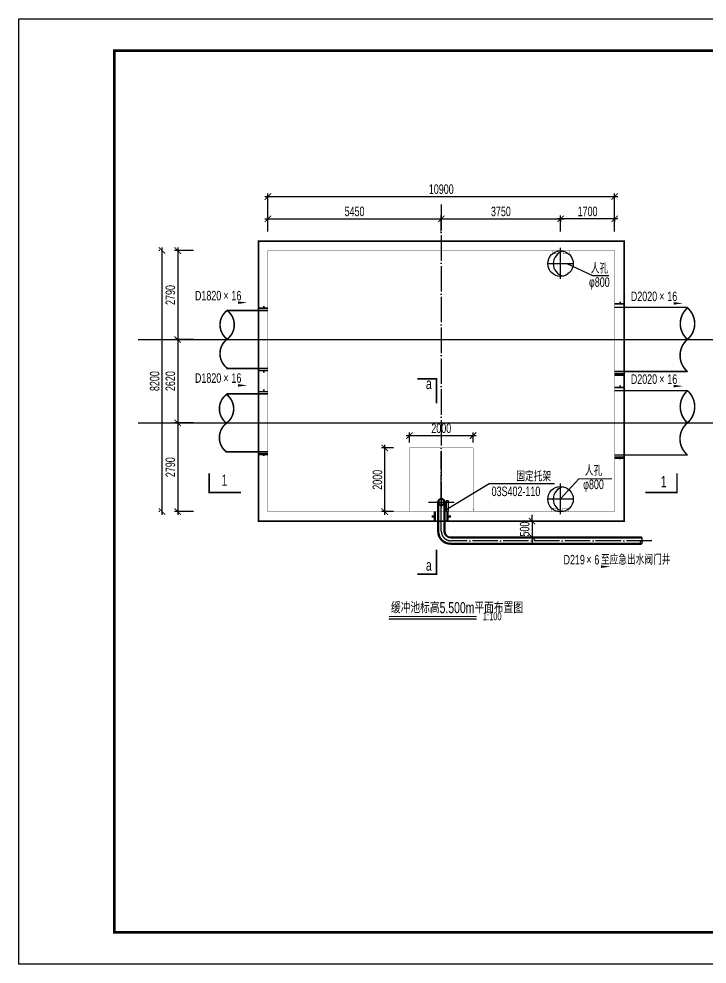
# Model space of a CAD drawing. Header units: millimetres. Extents: x 391693 to 1812786, y 295565 to 825568.
# Drawn here: x 1031595 to 1053229, y 402274 to 431974 of the extents above; entities that cross this region are included whole.
import ezdxf
from ezdxf.enums import TextEntityAlignment as Align

# ---------------------------------------------------------------- set-up
doc = ezdxf.new("R2010")
doc.units = ezdxf.units.MM
doc.header["$LTSCALE"] = 1000
for name, pattern in [('CENTER', [50.8, 31.75, -6.35, 6.35, -6.35]), ('DASHED', [19.05, 12.7, -6.35]), ('DOTE', [2.42, 2, -0.2, 0.02, -0.2])]:
    doc.linetypes.add(name, pattern=pattern)
for name, color, linetype in [('DIM_SYMB', 3, 'Continuous'), ('he-说明', 4, 'Continuous'), ('he-轴线', 8, 'DOTE'), ('TWT_SYMB', 3, 'Continuous'), ('图框', 7, 'Continuous'), ('建筑', 2, 'Continuous'), ('标注', 3, 'Continuous'), ('管道、管件', 4, 'Continuous'), ('细部', 7, 'Continuous'), ('踏步', 2, 'Continuous')]:
    doc.layers.add(name, color=color, linetype=linetype)
doc.layers.add('he-外墙', color=2, linetype='Continuous', lineweight=30)
doc.layers.add('he-管道', color=1, linetype='Continuous', lineweight=50)
doc.styles.add('HyStandard', font='fsdb_e.shx', dxfattribs={"width": 0.7, "bigfont": 'tjhzf.shx'})
doc.styles.add('HZ1', font='romans.shx', dxfattribs={"width": 0.65, "bigfont": 'hz1.shx'})
doc.dimstyles.new('STANDARD25', dxfattribs={"dimtxt": 300, "dimasz": 200, "dimexe": 100, "dimexo": 300, "dimgap": 80, "dimtad": 1, "dimdec": 0, "dimdsep": 46, "dimtxsty": 'HZ1', "dimblk": 'ARCHTICK', "dimcen": 1, "dimdle": 100, "dimclrd": 256, "dimclre": 256, "dimclrt": 256, "dimadec": 1, "dimazin": 2, "dimtfac": 1, "dimtdec": 0, "dimtix": 1, "dimtmove": 2, "dimatfit": 3, "dimldrblk": 'ARCHTICK', "dimfxl": 1, "dimtolj": 1, "dimtzin": 0, "dimlwd": -1, "dimlwe": -1, "dimarcsym": 0})

# ---------------------------------------------------------------- blocks, each defined once
blk = doc.blocks.new('_ArchTick')
at = {"layer": '细部', "color": 0, "const_width": 0.15}
blk.add_lwpolyline([(-0.5, -0.5), (0.5, 0.5)], dxfattribs=at)
blk = doc.blocks.new('*D70')
at = {"layer": 'Defpoints', "color": 0, "lineweight": 30, "transparency": 16777216}
for p in [(1044872, 425693), (1039422, 424993), (1044872, 424993)]:
    blk.add_point(p, dxfattribs=at)
at = {"layer": '标注', "color": 3, "transparency": 16777216}
for p, q in [((1039322, 425693), (1044972, 425693)), ((1039422, 425293), (1039422, 425793)), ((1044872, 425293), (1044872, 425793))]:
    blk.add_line(p, q, dxfattribs=at)
at = {"layer": '标注', "color": 3, "transparency": 16777216, "xscale": 200, "yscale": 200, "zscale": 200, "rotation": 180}
blk.add_blockref('_ArchTick', (1039422, 425693), dxfattribs=at)
at = {"layer": '标注', "color": 3, "transparency": 16777216, "xscale": 200, "yscale": 200, "zscale": 200}
blk.add_blockref('_ArchTick', (1044872, 425693), dxfattribs=at)
at = {"layer": '标注', "color": 3, "lineweight": -3, "transparency": 16777216, "insert": (1042147, 425923), "char_height": 300, "attachment_point": 5, "style": 'HyStandard'}
blk.add_mtext('\\A1;5450', dxfattribs=at)
blk = doc.blocks.new('*D71')
at = {"layer": 'Defpoints', "color": 0, "lineweight": 30, "transparency": 16777216}
for p in [(1048622, 425693), (1044872, 424993), (1048622, 424993)]:
    blk.add_point(p, dxfattribs=at)
at = {"layer": '标注', "color": 3, "transparency": 16777216}
for p, q in [((1044772, 425693), (1048722, 425693)), ((1044872, 425293), (1044872, 425793)), ((1048622, 425293), (1048622, 425793))]:
    blk.add_line(p, q, dxfattribs=at)
at = {"layer": '标注', "color": 3, "transparency": 16777216, "xscale": 200, "yscale": 200, "zscale": 200, "rotation": 180}
blk.add_blockref('_ArchTick', (1044872, 425693), dxfattribs=at)
at = {"layer": '标注', "color": 3, "transparency": 16777216, "xscale": 200, "yscale": 200, "zscale": 200}
blk.add_blockref('_ArchTick', (1048622, 425693), dxfattribs=at)
at = {"layer": '标注', "color": 3, "lineweight": -3, "transparency": 16777216, "insert": (1046747, 425923), "char_height": 300, "attachment_point": 5, "style": 'HyStandard'}
blk.add_mtext('\\A1;3750', dxfattribs=at)
blk = doc.blocks.new('*D72')
at = {"layer": 'Defpoints', "color": 0, "lineweight": 30, "transparency": 16777216}
for p in [(1050322, 426393), (1039422, 424993), (1050322, 424993)]:
    blk.add_point(p, dxfattribs=at)
at = {"layer": '标注', "color": 3, "transparency": 16777216}
for p, q in [((1039422, 425293), (1039422, 426493)), ((1050322, 425293), (1050322, 426493)), ((1039322, 426393), (1050422, 426393))]:
    blk.add_line(p, q, dxfattribs=at)
at = {"layer": '标注', "color": 3, "transparency": 16777216, "xscale": 200, "yscale": 200, "zscale": 200, "rotation": 180}
blk.add_blockref('_ArchTick', (1039422, 426393), dxfattribs=at)
at = {"layer": '标注', "color": 3, "transparency": 16777216, "xscale": 200, "yscale": 200, "zscale": 200}
blk.add_blockref('_ArchTick', (1050322, 426393), dxfattribs=at)
at = {"layer": '标注', "color": 3, "lineweight": -3, "transparency": 16777216, "insert": (1044872, 426623), "char_height": 300, "attachment_point": 5, "style": 'HyStandard'}
blk.add_mtext('\\A1;10900', dxfattribs=at)
blk = doc.blocks.new('*D73')
at = {"layer": 'Defpoints', "color": 0, "lineweight": 30, "transparency": 16777216}
for p in [(1037387, 424693), (1036587, 421903), (1037387, 421903)]:
    blk.add_point(p, dxfattribs=at)
at = {"layer": '标注', "color": 3, "transparency": 16777216}
for p, q in [((1036587, 424793), (1036587, 421803)), ((1037087, 424693), (1036487, 424693)), ((1037087, 421903), (1036487, 421903))]:
    blk.add_line(p, q, dxfattribs=at)
at = {"layer": '标注', "color": 3, "transparency": 16777216, "xscale": 200, "yscale": 200, "zscale": 200}
for p, rotation in [((1036587, 424693), 90), ((1036587, 421903), 270)]:
    blk.add_blockref('_ArchTick', p, dxfattribs=dict(at, rotation=rotation))
at = {"layer": '标注', "color": 3, "lineweight": -3, "transparency": 16777216, "insert": (1036357, 423298), "char_height": 300, "attachment_point": 5, "rotation": 90, "style": 'HyStandard'}
blk.add_mtext('\\A1;2790', dxfattribs=at)
blk = doc.blocks.new('*D74')
at = {"layer": 'Defpoints', "color": 0, "lineweight": 30, "transparency": 16777216}
for p in [(1037387, 421903), (1036587, 419283), (1037387, 419283)]:
    blk.add_point(p, dxfattribs=at)
at = {"layer": '标注', "color": 3, "transparency": 16777216}
for p, q in [((1037087, 421903), (1036487, 421903)), ((1036587, 422003), (1036587, 419183)), ((1037087, 419283), (1036487, 419283))]:
    blk.add_line(p, q, dxfattribs=at)
at = {"layer": '标注', "color": 3, "transparency": 16777216, "xscale": 200, "yscale": 200, "zscale": 200}
for p, rotation in [((1036587, 421903), 90), ((1036587, 419283), 270)]:
    blk.add_blockref('_ArchTick', p, dxfattribs=dict(at, rotation=rotation))
at = {"layer": '标注', "color": 3, "lineweight": -3, "transparency": 16777216, "insert": (1036357, 420593), "char_height": 300, "attachment_point": 5, "rotation": 90, "style": 'HyStandard'}
blk.add_mtext('\\A1;2620', dxfattribs=at)
blk = doc.blocks.new('*D75')
at = {"layer": 'Defpoints', "color": 0, "lineweight": 30, "transparency": 16777216}
for p in [(1037387, 419283), (1036587, 416493), (1037387, 416493)]:
    blk.add_point(p, dxfattribs=at)
at = {"layer": '标注', "color": 3, "transparency": 16777216}
for p, q in [((1036587, 419383), (1036587, 416393)), ((1037087, 419283), (1036487, 419283)), ((1037087, 416493), (1036487, 416493))]:
    blk.add_line(p, q, dxfattribs=at)
at = {"layer": '标注', "color": 3, "transparency": 16777216, "xscale": 200, "yscale": 200, "zscale": 200}
for p, rotation in [((1036587, 419283), 90), ((1036587, 416493), 270)]:
    blk.add_blockref('_ArchTick', p, dxfattribs=dict(at, rotation=rotation))
at = {"layer": '标注', "color": 3, "lineweight": -3, "transparency": 16777216, "insert": (1036357, 417888), "char_height": 300, "attachment_point": 5, "rotation": 90, "style": 'HyStandard'}
blk.add_mtext('\\A1;2790', dxfattribs=at)
blk = doc.blocks.new('*D88')
at = {"layer": 'Defpoints', "color": 0, "lineweight": 30, "transparency": 16777216}
for p in [(1048922, 416193), (1047725, 415693), (1048922, 415693)]:
    blk.add_point(p, dxfattribs=at)
at = {"layer": '标注', "color": 3, "transparency": 16777216}
for p, q in [((1048622, 416193), (1047625, 416193)), ((1047725, 416193), (1047725, 416393)), ((1047725, 416193), (1047725, 415693)), ((1048622, 415693), (1047625, 415693)), ((1047725, 415693), (1047725, 415493))]:
    blk.add_line(p, q, dxfattribs=at)
at = {"layer": '标注', "color": 3, "transparency": 16777216, "xscale": 200, "yscale": 200, "zscale": 200}
for p, rotation in [((1047725, 416193), 270), ((1047725, 415693), 90)]:
    blk.add_blockref('_ArchTick', p, dxfattribs=dict(at, rotation=rotation))
at = {"layer": '标注', "color": 3, "lineweight": -3, "transparency": 16777216, "insert": (1047495, 415943), "char_height": 300, "attachment_point": 5, "rotation": 90, "style": 'HyStandard'}
blk.add_mtext('\\A1;500', dxfattribs=at)
blk = doc.blocks.new('tk')
at = {"layer": '图框'}
blk.add_lwpolyline([(977182, 500529), (1019182, 500529), (1019182, 470829), (977182, 470829)], close=True, dxfattribs=at)
at = {"layer": '图框', "linetype": 'Continuous', "const_width": 90}
blk.add_lwpolyline([(1018182, 471829), (980182, 471829), (980182, 499529), (1018182, 499529)], close=True, dxfattribs=at)
blk = doc.blocks.new('*D118')
at = {"layer": 'Defpoints', "color": 0, "lineweight": 30, "transparency": 16777216}
for p in [(1036327, 424693), (1036093, 416493), (1036327, 416493)]:
    blk.add_point(p, dxfattribs=at)
at = {"layer": '标注', "color": 3, "transparency": 16777216}
for p, q in [((1036093, 424793), (1036093, 416393)), ((1036027, 424693), (1035993, 424693)), ((1036027, 416493), (1035993, 416493))]:
    blk.add_line(p, q, dxfattribs=at)
at = {"layer": '标注', "color": 3, "transparency": 16777216, "xscale": 200, "yscale": 200, "zscale": 200}
for p, rotation in [((1036093, 424693), 90), ((1036093, 416493), 270)]:
    blk.add_blockref('_ArchTick', p, dxfattribs=dict(at, rotation=rotation))
at = {"layer": '标注', "color": 3, "lineweight": -3, "transparency": 16777216, "insert": (1035863, 420593), "char_height": 300, "attachment_point": 5, "rotation": 90, "style": 'HyStandard'}
blk.add_mtext('\\A1;8200', dxfattribs=at)
blk = doc.blocks.new('*D137')
at = {"layer": 'Defpoints', "color": 0, "lineweight": 30, "transparency": 16777216}
for p in [(1045872, 418881), (1043872, 418364), (1045872, 418364)]:
    blk.add_point(p, dxfattribs=at)
at = {"layer": '标注', "color": 3, "transparency": 16777216}
for p, q in [((1043772, 418881), (1045972, 418881)), ((1043872, 418664), (1043872, 418981)), ((1045872, 418664), (1045872, 418981))]:
    blk.add_line(p, q, dxfattribs=at)
at = {"layer": '标注', "color": 3, "transparency": 16777216, "xscale": 200, "yscale": 200, "zscale": 200, "rotation": 180}
blk.add_blockref('_ArchTick', (1043872, 418881), dxfattribs=at)
at = {"layer": '标注', "color": 3, "transparency": 16777216, "xscale": 200, "yscale": 200, "zscale": 200}
blk.add_blockref('_ArchTick', (1045872, 418881), dxfattribs=at)
at = {"layer": '标注', "color": 3, "lineweight": -3, "transparency": 16777216, "insert": (1044872, 419111), "char_height": 300, "attachment_point": 5, "style": 'HyStandard'}
blk.add_mtext('\\A1;2000', dxfattribs=at)
blk = doc.blocks.new('*D138')
at = {"layer": 'Defpoints', "color": 0, "lineweight": 30, "transparency": 16777216}
for p in [(1043096, 418493), (1043670, 418493), (1043670, 416493)]:
    blk.add_point(p, dxfattribs=at)
at = {"layer": '标注', "color": 3, "transparency": 16777216}
for p, q in [((1043370, 418493), (1042996, 418493)), ((1043096, 416393), (1043096, 418593)), ((1043370, 416493), (1042996, 416493))]:
    blk.add_line(p, q, dxfattribs=at)
at = {"layer": '标注', "color": 3, "transparency": 16777216, "xscale": 200, "yscale": 200, "zscale": 200}
for p, rotation in [((1043096, 418493), 90), ((1043096, 416493), 270)]:
    blk.add_blockref('_ArchTick', p, dxfattribs=dict(at, rotation=rotation))
at = {"layer": '标注', "color": 3, "lineweight": -3, "transparency": 16777216, "insert": (1042866, 417493), "char_height": 300, "attachment_point": 5, "rotation": 90, "style": 'HyStandard'}
blk.add_mtext('\\A1;2000', dxfattribs=at)
blk = doc.blocks.new('*D149')
at = {"layer": 'Defpoints', "color": 0, "lineweight": 30, "transparency": 16777216}
for p in [(1048622, 426026), (1050322, 426026), (1048622, 425693)]:
    blk.add_point(p, dxfattribs=at)
at = {"layer": '标注', "color": 3, "transparency": 16777216}
for p, q in [((1050422, 425693), (1048522, 425693)), ((1048622, 425726), (1048622, 425593)), ((1050322, 425726), (1050322, 425593))]:
    blk.add_line(p, q, dxfattribs=at)
at = {"layer": '标注', "color": 3, "transparency": 16777216, "xscale": 200, "yscale": 200, "zscale": 200, "rotation": 180}
blk.add_blockref('_ArchTick', (1048622, 425693), dxfattribs=at)
at = {"layer": '标注', "color": 3, "transparency": 16777216, "xscale": 200, "yscale": 200, "zscale": 200}
blk.add_blockref('_ArchTick', (1050322, 425693), dxfattribs=at)
at = {"layer": '标注', "color": 3, "lineweight": -3, "transparency": 16777216, "insert": (1049472, 425923), "char_height": 300, "attachment_point": 5, "style": 'HyStandard'}
blk.add_mtext('\\A1;1700', dxfattribs=at)

msp = doc.modelspace()

# ---------------------------------------------------------------- linework, layer by layer
at = {"color": 8, "linetype": 'CENTER', "lineweight": 30, "ltscale": 15}
for p, q in [((1035342.7, 421902.8), (1054208.5, 421902.8)), ((1035342.7, 419282.8), (1054208.5, 419282.8))]:
    msp.add_line(p, q, dxfattribs=at)
at = {"color": 8, "linetype": 'DASHED', "ltscale": 10}
for points in [[(1048621.8, 423807.9), (1048621.8, 424777.8)], [(1048221.8, 424292.8), (1049021.8, 424292.8)], [(1048621.8, 416407.9), (1048621.8, 417377.8)], [(1048221.8, 416892.8), (1049021.8, 416892.8)]]:
    msp.add_lwpolyline(points, dxfattribs=at)
at = {"const_width": 0.5}
msp.add_lwpolyline([(1039121.8, 421892.8), (1039121.8, 421902.8), (1037262.3, 421902.8)], dxfattribs=at)
at = {"lineweight": 30, "ltscale": 0.5, "const_width": 0.5}
msp.add_lwpolyline([(1049021.8, 416492.8), (1048621.8, 416492.8), (1048621.8, 416892.8)], dxfattribs=at)
at = {"lineweight": 30, "const_width": 0.5}
msp.add_lwpolyline([(1044445, 416492.8), (1044079.1, 416492.8)], dxfattribs=at)
at = {"color": 7}
for centre in [(1048621.8, 424283.6), (1048621.8, 416883.6)]:
    msp.add_circle(centre, 400, dxfattribs=at)
at = {"color": 8}
for centre in [(1048792.1, 424283.6), (1048792.1, 416883.6)]:
    msp.add_arc(centre, 400, 102.29231, 257.70769, dxfattribs=at)
at = {"layer": 'DIM_SYMB'}
for points in [[(1037183.6, 423058.8, 0, 0, 0), (1038504.4, 423058.8, 0, 0, 0), (1038777.5, 423058.8, 0, 80, 0), (1038477.5, 423058.8, 0, 0, 0)], [(1050881, 423036.1, 0, 0, 0), (1052201.7, 423036.1, 0, 0, 0), (1052474.9, 423036.1, 0, 80, 0), (1052174.9, 423036.1, 0, 0, 0)], [(1037183.6, 420458.8, 0, 0, 0), (1038504.4, 420458.8, 0, 0, 0), (1038777.5, 420458.8, 0, 80, 0), (1038477.5, 420458.8, 0, 0, 0)], [(1050881, 420436.1, 0, 0, 0), (1052201.7, 420436.1, 0, 0, 0), (1052474.9, 420436.1, 0, 80, 0), (1052174.9, 420436.1, 0, 0, 0)], [(1048597.9, 414762.3, 0, 0, 0), (1049918.6, 414762.3, 0, 0, 0), (1050191.8, 414762.3, 0, 80, 0), (1049891.8, 414762.3, 0, 0, 0)]]:
    msp.add_lwpolyline(points, format="xyseb", dxfattribs=at)
for points in [[(1048432.5, 417363.5), (1046373.4, 417363.5), (1045042.7, 416556.9)], [(1043225.9, 413125.5), (1045982.9, 413125.5)]]:
    msp.add_lwpolyline(points, dxfattribs=at)
at = {"layer": 'DIM_SYMB', "const_width": 13.3}
msp.add_lwpolyline([(1045894.1, 416562.8, 1), (1045888, 416550.9, 1)], format="xyb", close=True, dxfattribs=at)
at = {"layer": 'DIM_SYMB', "const_width": 35}
msp.add_lwpolyline([(1043224.6, 413195.5), (1045986.6, 413195.5)], dxfattribs=at)
at = {"layer": 'he-外墙'}
for p, q in [((1039121.8, 424992.8), (1039121.8, 416192.8)), ((1039121.8, 424992.8), (1050621.8, 424992.8)), ((1039121.8, 416192.8), (1050621.8, 416192.8))]:
    msp.add_line(p, q, dxfattribs=at)
at = {"layer": 'he-管道', "ltscale": 0.4}
for p, q in [((1050321.8, 420792.8), (1050621.6, 420792.8)), ((1039121.8, 418292.8), (1039421.6, 418292.8)), ((1050321.8, 418182.8), (1050621.6, 418182.8)), ((1044775.2, 416792.8), (1044775.2, 415865.7)), ((1044975.2, 416792.8), (1044975.2, 415865.7)), ((1044673.4, 416492.8), (1044673.4, 416192.8)), ((1045073.4, 416492.8), (1045073.4, 416192.8)), ((1044573.4, 416342.8), (1044673.4, 416342.8)), ((1045173.4, 416342.8), (1045073.4, 416342.8)), ((1045173.6, 415677.5), (1051164.5, 415677.5)), ((1045173.6, 415477.5), (1051164.5, 415477.5))]:
    msp.add_line(p, q, dxfattribs=at)
at = {"layer": 'he-管道', "ltscale": 0.4, "const_width": 0.5}
msp.add_lwpolyline([(1044775.2, 415865.7), (1044975.2, 415865.7)], dxfattribs=at)
at = {"layer": 'he-管道', "ltscale": 0.4}
msp.add_circle((1044875.2, 416792.8), 100, dxfattribs=at)
for radius in [400, 200]:
    msp.add_arc((1045173.6, 415877.5), radius, 180, 270, dxfattribs=at)
at = {"layer": 'he-说明'}
msp.add_lwpolyline([(1045038, 416836.9), (1045092.6, 416836.9), (1045092.6, 416492.8), (1045038, 416492.8)], close=True, dxfattribs=at)
msp.add_ellipse((1051161, 415530.7), major_axis=(0, -50), ratio=0.5342838, dxfattribs=at)
msp.add_ellipse((1051161, 415630.7), major_axis=(0, -50), ratio=0.5342838, start_param=0, end_param=3.1415927, dxfattribs=at)
at = {"layer": 'he-轴线', "ltscale": 0.4}
for p, q in [((1044871.8, 426144.6), (1044871.8, 416492.8)), ((1044475.2, 416792.8), (1045275.2, 416792.8))]:
    msp.add_line(p, q, dxfattribs=at)
msp.add_lwpolyline([(1051490.7, 415577.5), (1045173.6, 415577.5, -0.4142136), (1044873.6, 415877.5), (1044873.6, 418372.5)], format="xyb", dxfattribs=at)
at = {"layer": 'TWT_SYMB', "const_width": 50}
for points in [[(1044721.8, 419892.4), (1044721.8, 420662.8), (1044121.8, 420662.8)], [(1037572.1, 417692.8), (1037572.1, 417092.8), (1038572.1, 417092.8)], [(1051283.5, 417092.8), (1052283.5, 417092.8), (1052283.5, 417692.8)], [(1044721.8, 415296.9), (1044721.8, 414526.5), (1044121.8, 414526.5)]]:
    msp.add_lwpolyline(points, dxfattribs=at)
at = {"layer": '建筑', "color": 2}
msp.add_line((1050621.8, 424992.8), (1050621.8, 416192.8), dxfattribs=at)
at = {"layer": '建筑', "color": 2, "const_width": 49}
msp.add_lwpolyline([(1039121.8, 424992.8), (1039121.8, 416192.8), (1050621.8, 416192.8), (1050621.8, 424992.8), (1039121.8, 424992.8)], dxfattribs=at)
at = {"layer": '建筑', "color": 2, "linetype": 'DASHED', "ltscale": 15, "const_width": 10, "flags": 128}
msp.add_lwpolyline([(1039421.8, 424692.8), (1039421.8, 416492.8), (1050321.8, 416492.8), (1050321.8, 424692.8), (1039421.8, 424692.8)], dxfattribs=at)
at = {"layer": '建筑', "color": 8, "linetype": 'DASHED', "ltscale": 15, "const_width": 10, "flags": 128}
msp.add_lwpolyline([(1045873.6, 418492.8), (1045873.6, 416492.8), (1043873.6, 416492.8), (1043873.6, 418492.8), (1045873.6, 418492.8)], dxfattribs=at)
at = {"layer": '标注'}
for points in [[(1048822.6, 424289.1), (1049621.5, 423908.5), (1050137.7, 423907.3)], [(1048621.8, 416891.2), (1049197.5, 417522.1), (1050235.5, 417529.4)]]:
    msp.add_lwpolyline(points, dxfattribs=at)
at = {"layer": '管道、管件', "color": 4}
for p, q in [((1038121.8, 422812.8), (1039421.6, 422812.8)), ((1050321.8, 422912.8), (1052612.7, 422912.8)), ((1038121.8, 420992.8), (1039421.3, 420992.8)), ((1050321.8, 420892.8), (1052612.7, 420892.8)), ((1050321.8, 420292.8), (1052612.7, 420292.8)), ((1038121.8, 420192.8), (1039421.2, 420192.8)), ((1038121.8, 418372.8), (1039421, 418372.8)), ((1050321.8, 418272.8), (1052612.7, 418272.8))]:
    msp.add_line(p, q, dxfattribs=at)
at = {"layer": '管道、管件', "color": 4, "const_width": 49}
for points in [[(1039296.8, 422951), (1039296.8, 422882.8)], [(1050321.8, 423019.8), (1050621.8, 423019.8)], [(1050321.8, 422912.8), (1052612.7, 422912.8)], [(1050496.8, 423087.9), (1050496.8, 423019.8)], [(1038121.8, 422812.8), (1039421.2, 422812.8)], [(1039121.8, 422882.8), (1039421.8, 422882.8)], [(1038121.8, 420992.8), (1039421.2, 420992.8)], [(1039121.8, 420922.8), (1039421.8, 420922.8)], [(1039296.8, 420854.7), (1039296.8, 420922.8)], [(1050321.8, 420892.8), (1052612.7, 420892.8)], [(1050321.8, 420822.8), (1050621.8, 420822.8)], [(1050496.8, 420754.7), (1050496.8, 420822.8)], [(1039121.8, 420262.8), (1039421.8, 420262.8)], [(1039296.8, 420331), (1039296.8, 420262.8)], [(1050321.8, 420390.3), (1050621.8, 420391.4)], [(1050321.8, 420292.8), (1052612.7, 420292.8)], [(1050496.8, 420458.5), (1050496.8, 420390.3)], [(1038121.8, 420192.8), (1039421.2, 420192.8)], [(1038121.8, 418372.8), (1039421.2, 418372.8)], [(1039121.8, 418302.8), (1039421.8, 418301.7)], [(1039296.8, 418234.7), (1039296.8, 418302.8)], [(1050321.8, 418272.8), (1052612.7, 418272.8)], [(1050321.8, 418202.8), (1050621.8, 418202.8)], [(1050496.8, 418134.7), (1050496.8, 418202.8)]]:
    msp.add_lwpolyline(points, dxfattribs=at)
for points in [[(1038141.1, 421911.4, -0.5), (1038141.1, 422811.4, -0.5), (1038141.1, 421911.4, 0.4945535), (1038141.1, 421001.4)], [(1052612.7, 421902.8, -0.4576765), (1052612.7, 422892.8, -0.4576765), (1052612.7, 421902.8, 0.4633111), (1052612.7, 420892.8)], [(1052612.7, 419282.8, -0.4499907), (1052612.7, 420292.8, -0.4499907), (1052612.7, 419282.8, 0.4687795), (1052612.7, 418272.8)], [(1038121.8, 419272.8, -0.5), (1038121.8, 420172.8, -0.5), (1038121.8, 419272.8, 0.4945535), (1038121.8, 418362.8)]]:
    msp.add_lwpolyline(points, format="xyb", dxfattribs=at)
at = {"layer": '踏步', "color": 2, "const_width": 10}
for points in [[(1048357.4, 424691.8), (1048357.4, 424591.8), (1048557.4, 424591.8), (1048557.4, 424691.8)], [(1048707.4, 424691.8), (1048707.4, 424591.8), (1048907.4, 424591.8), (1048907.4, 424691.8)], [(1048336.4, 416492.8), (1048336.4, 416592.8), (1048536.4, 416592.8), (1048536.4, 416492.8)], [(1048686.4, 416492.8), (1048686.4, 416592.8), (1048886.4, 416592.8), (1048886.4, 416492.8)]]:
    msp.add_lwpolyline(points, dxfattribs=at)

# ---------------------------------------------------------------- block references
at = {"lineweight": 30}
msp.add_blockref('tk', (54412.2, -68554.7), dxfattribs=at)

# ---------------------------------------------------------------- texts
at = {"layer": 'DIM_SYMB', "color": 7, "style": 'HyStandard', "width": 0.7}
for s, height, p in [('D1820', 300, (1037129.4, 423128.8)), ('×', 300, (1038022, 423128.8)), ('16', 300, (1038275.8, 423128.8)), ('D2020', 300, (1050831.2, 423106.1)), ('×', 300, (1051723.8, 423106.1)), ('16', 300, (1051977.6, 423106.1)), ('D1820', 300, (1037129.4, 420538.8)), ('×', 300, (1038022, 420538.8)), ('16', 300, (1038275.8, 420538.8)), ('D2020', 300, (1050831.2, 420506.1)), ('×', 300, (1051723.8, 420506.1)), ('16', 300, (1051977.6, 420506.1)), ('固定托架', 300, (1047231.4, 417442.6)), ('03S402-110', 300, (1046455.6, 416979.2)), ('D219', 300, (1048716, 414832.3)), ('×', 300, (1049431.8, 414832.3)), ('6', 300, (1049685.6, 414832.3)), ('至应急出水阀门井', 300, (1049891.9, 414826.3)), ('缓冲池标高5.500m平面布置图', 350, (1043289.2, 413299.9)), ('1:100', 250, (1046181.9, 413079.9))]:
    msp.add_text(s, height=height, dxfattribs=at).set_placement(p)
at = {"layer": 'TWT_SYMB', "color": 7, "style": 'HyStandard', "width": 0.7}
for s, p in [('a', (1044391.4, 420341.9)), ('1', (1037966.3, 417305.2)), ('1', (1051774, 417260.5)), ('a', (1044391.4, 414634.9))]:
    msp.add_text(s, height=350, dxfattribs=at).set_placement(p)
at = {"layer": '标注', "style": 'HyStandard', "width": 0.7}
for s, p in [('人孔', (1049845.9, 424127.2)), ('φ800', (1049841.5, 423706))]:
    msp.add_text(s, height=300, rotation=359.4126, dxfattribs=at).set_placement(p, align=Align.MIDDLE_CENTER)
for s, p in [('人孔', (1049658.5, 417770.3)), ('φ800', (1049658.6, 417349.1))]:
    msp.add_text(s, height=300, dxfattribs=at).set_placement(p, align=Align.MIDDLE_CENTER)

# ---------------------------------------------------------------- dimensions: what is measured, and where the dimension line sits
at = {"layer": '标注', "color": 3, "lineweight": -3}
for base, p1, p2, picture, middle in [((1050321.8, 426392.8), (1039421.8, 424992.8), (1050321.8, 424992.8), '*D72', (1044871.8, 426622.8)), ((1044871.8, 425692.8), (1039421.8, 424992.8), (1044871.8, 424992.8), '*D70', (1042146.8, 425922.8)), ((1048621.8, 425692.8), (1044871.8, 424992.8), (1048621.8, 424992.8), '*D71', (1046746.8, 425922.8))]:
    dim = msp.add_linear_dim(base=base, p1=p1, p2=p2, dimstyle='STANDARD25', override={"dimtxt": 300, "dimtxsty": 'HyStandard', "dimclrd": 3, "dimclre": 3, "dimclrt": 3}, dxfattribs=at)
    dim.commit()
    dim.dimension.update_dxf_attribs({"geometry": picture, "text_midpoint": middle})
for p1, p2, distance, override, picture, middle in [((1050321.8, 426025.5), (1048621.8, 426025.5), 332.7, {"dimtxsty": 'HyStandard', "dimclrd": 3, "dimclre": 3, "dimclrt": 3}, '*D149', (1049471.8, 425922.8)), ((1036326.5, 424692.8), (1036326.5, 416492.8), -233.5, {"dimtxt": 300, "dimtxsty": 'HyStandard', "dimclrd": 3, "dimclre": 3, "dimclrt": 3}, '*D118', (1035863, 420592.8)), ((1043871.8, 418364.1), (1045871.8, 418364.1), 517.1, {"dimtxsty": 'HyStandard', "dimclrd": 3, "dimclre": 3, "dimclrt": 3}, '*D137', (1044871.8, 419111.2)), ((1043670.2, 416492.8), (1043670.2, 418492.8), 574.6, {"dimtxsty": 'HyStandard', "dimclrd": 3, "dimclre": 3, "dimclrt": 3}, '*D138', (1042865.5, 417492.8))]:
    dim = msp.add_aligned_dim(p1=p1, p2=p2, distance=distance, dimstyle='STANDARD25', override=override, dxfattribs=at)
    dim.commit()
    dim.dimension.update_dxf_attribs({"geometry": picture, "text_midpoint": middle})
for base, p1, p2, picture, middle in [((1036587.5, 421902.8), (1037387.5, 424692.8), (1037387.5, 421902.8), '*D73', (1036357.5, 423297.8)), ((1036587.5, 419282.8), (1037387.5, 421902.8), (1037387.5, 419282.8), '*D74', (1036357.5, 420592.8)), ((1036587.5, 416492.8), (1037387.5, 419282.8), (1037387.5, 416492.8), '*D75', (1036357.5, 417887.8)), ((1047724.8, 415692.8), (1048922.2, 416192.8), (1048922.2, 415692.8), '*D88', (1047494.8, 415942.8))]:
    dim = msp.add_linear_dim(base=base, p1=p1, p2=p2, angle=90, dimstyle='STANDARD25', override={"dimtxt": 300, "dimtxsty": 'HyStandard', "dimclrd": 3, "dimclre": 3, "dimclrt": 3}, dxfattribs=at)
    dim.commit()
    dim.dimension.update_dxf_attribs({"geometry": picture, "text_midpoint": middle})

doc.saveas('drawing.dxf')
